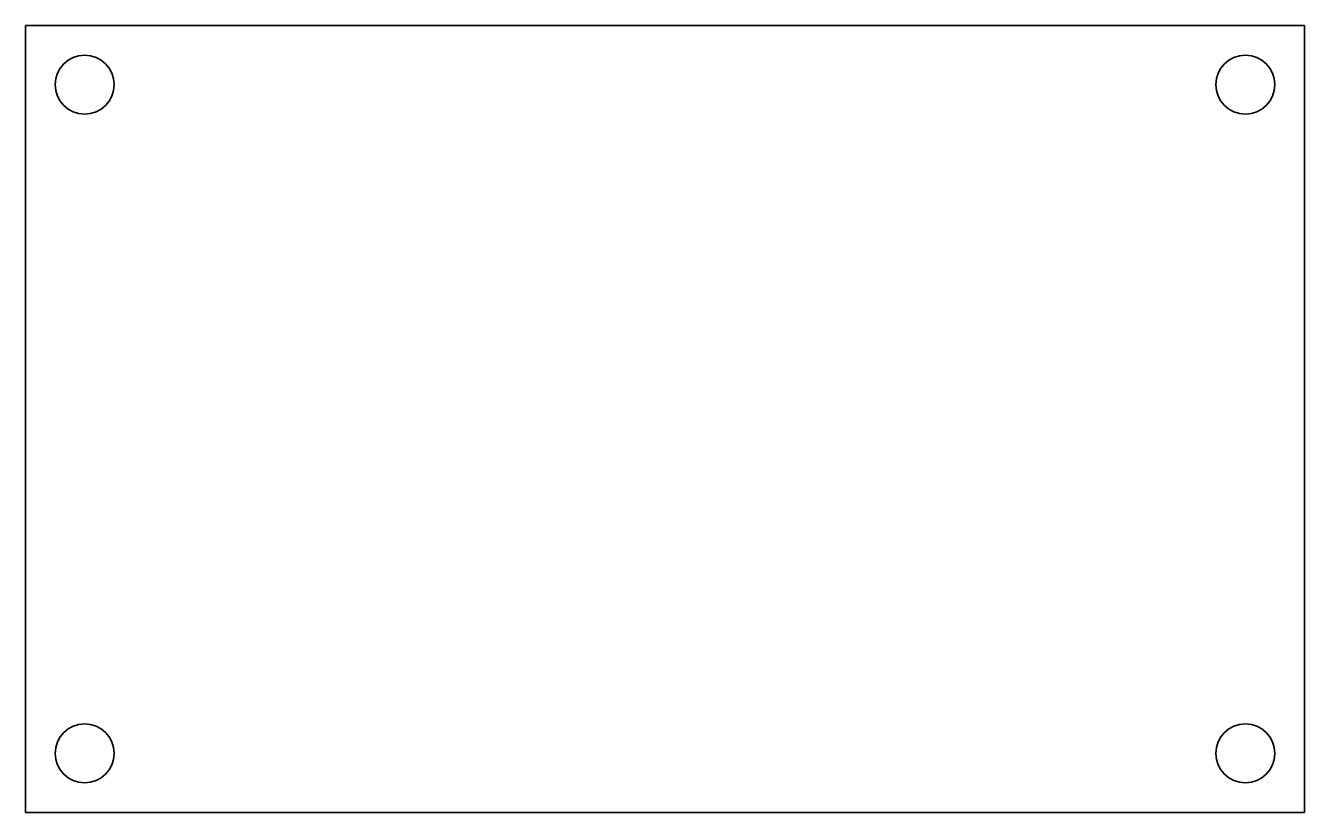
# Model space of a CAD drawing. Extents: x 200 to 265, y 360 to 400.
import ezdxf

# ---------------------------------------------------------------- set-up
doc = ezdxf.new("R2010")
doc.units = 0

msp = doc.modelspace()

# ---------------------------------------------------------------- linework, layer by layer
at = {"color": 7, "lineweight": 35}
for p, q in [((200, 400), (265, 400)), ((200, 400), (200, 360)), ((265, 360), (265, 400)), ((200, 360), (265, 360))]:
    msp.add_line(p, q, dxfattribs=at)
for centre in [(203, 397), (262, 397), (203, 363), (262, 363)]:
    msp.add_circle(centre, 1.5, dxfattribs=at)

doc.saveas('drawing.dxf')
